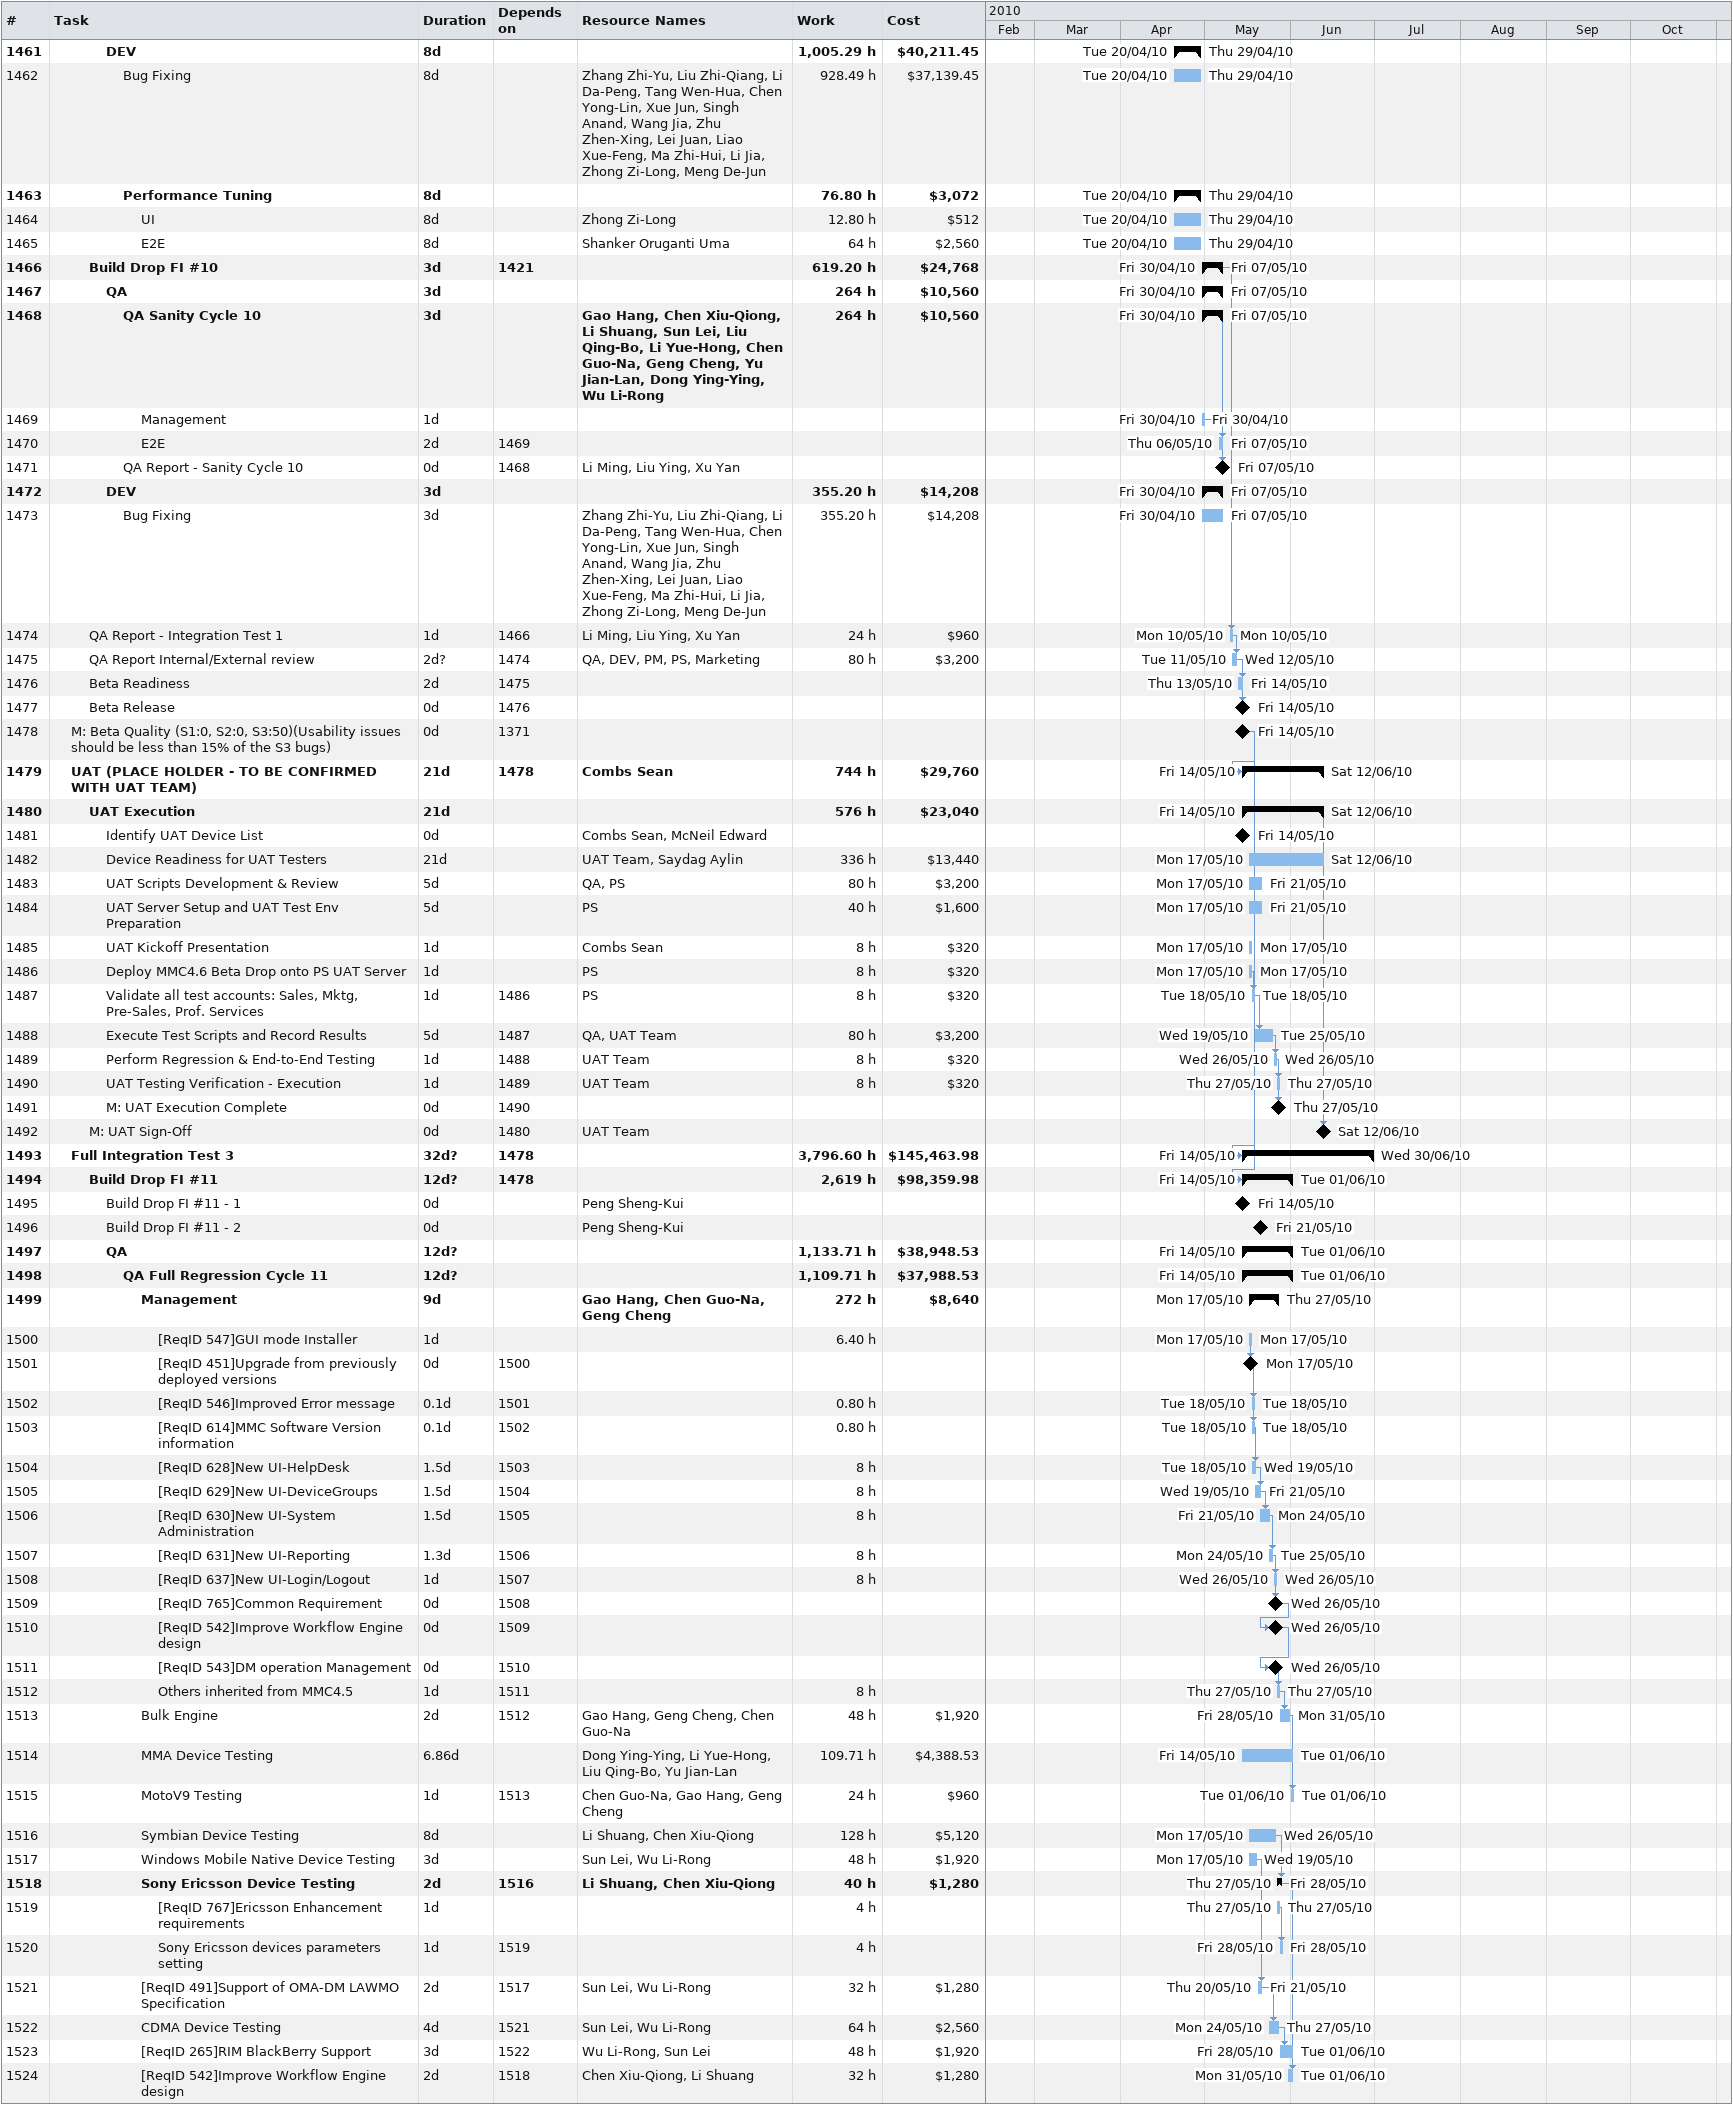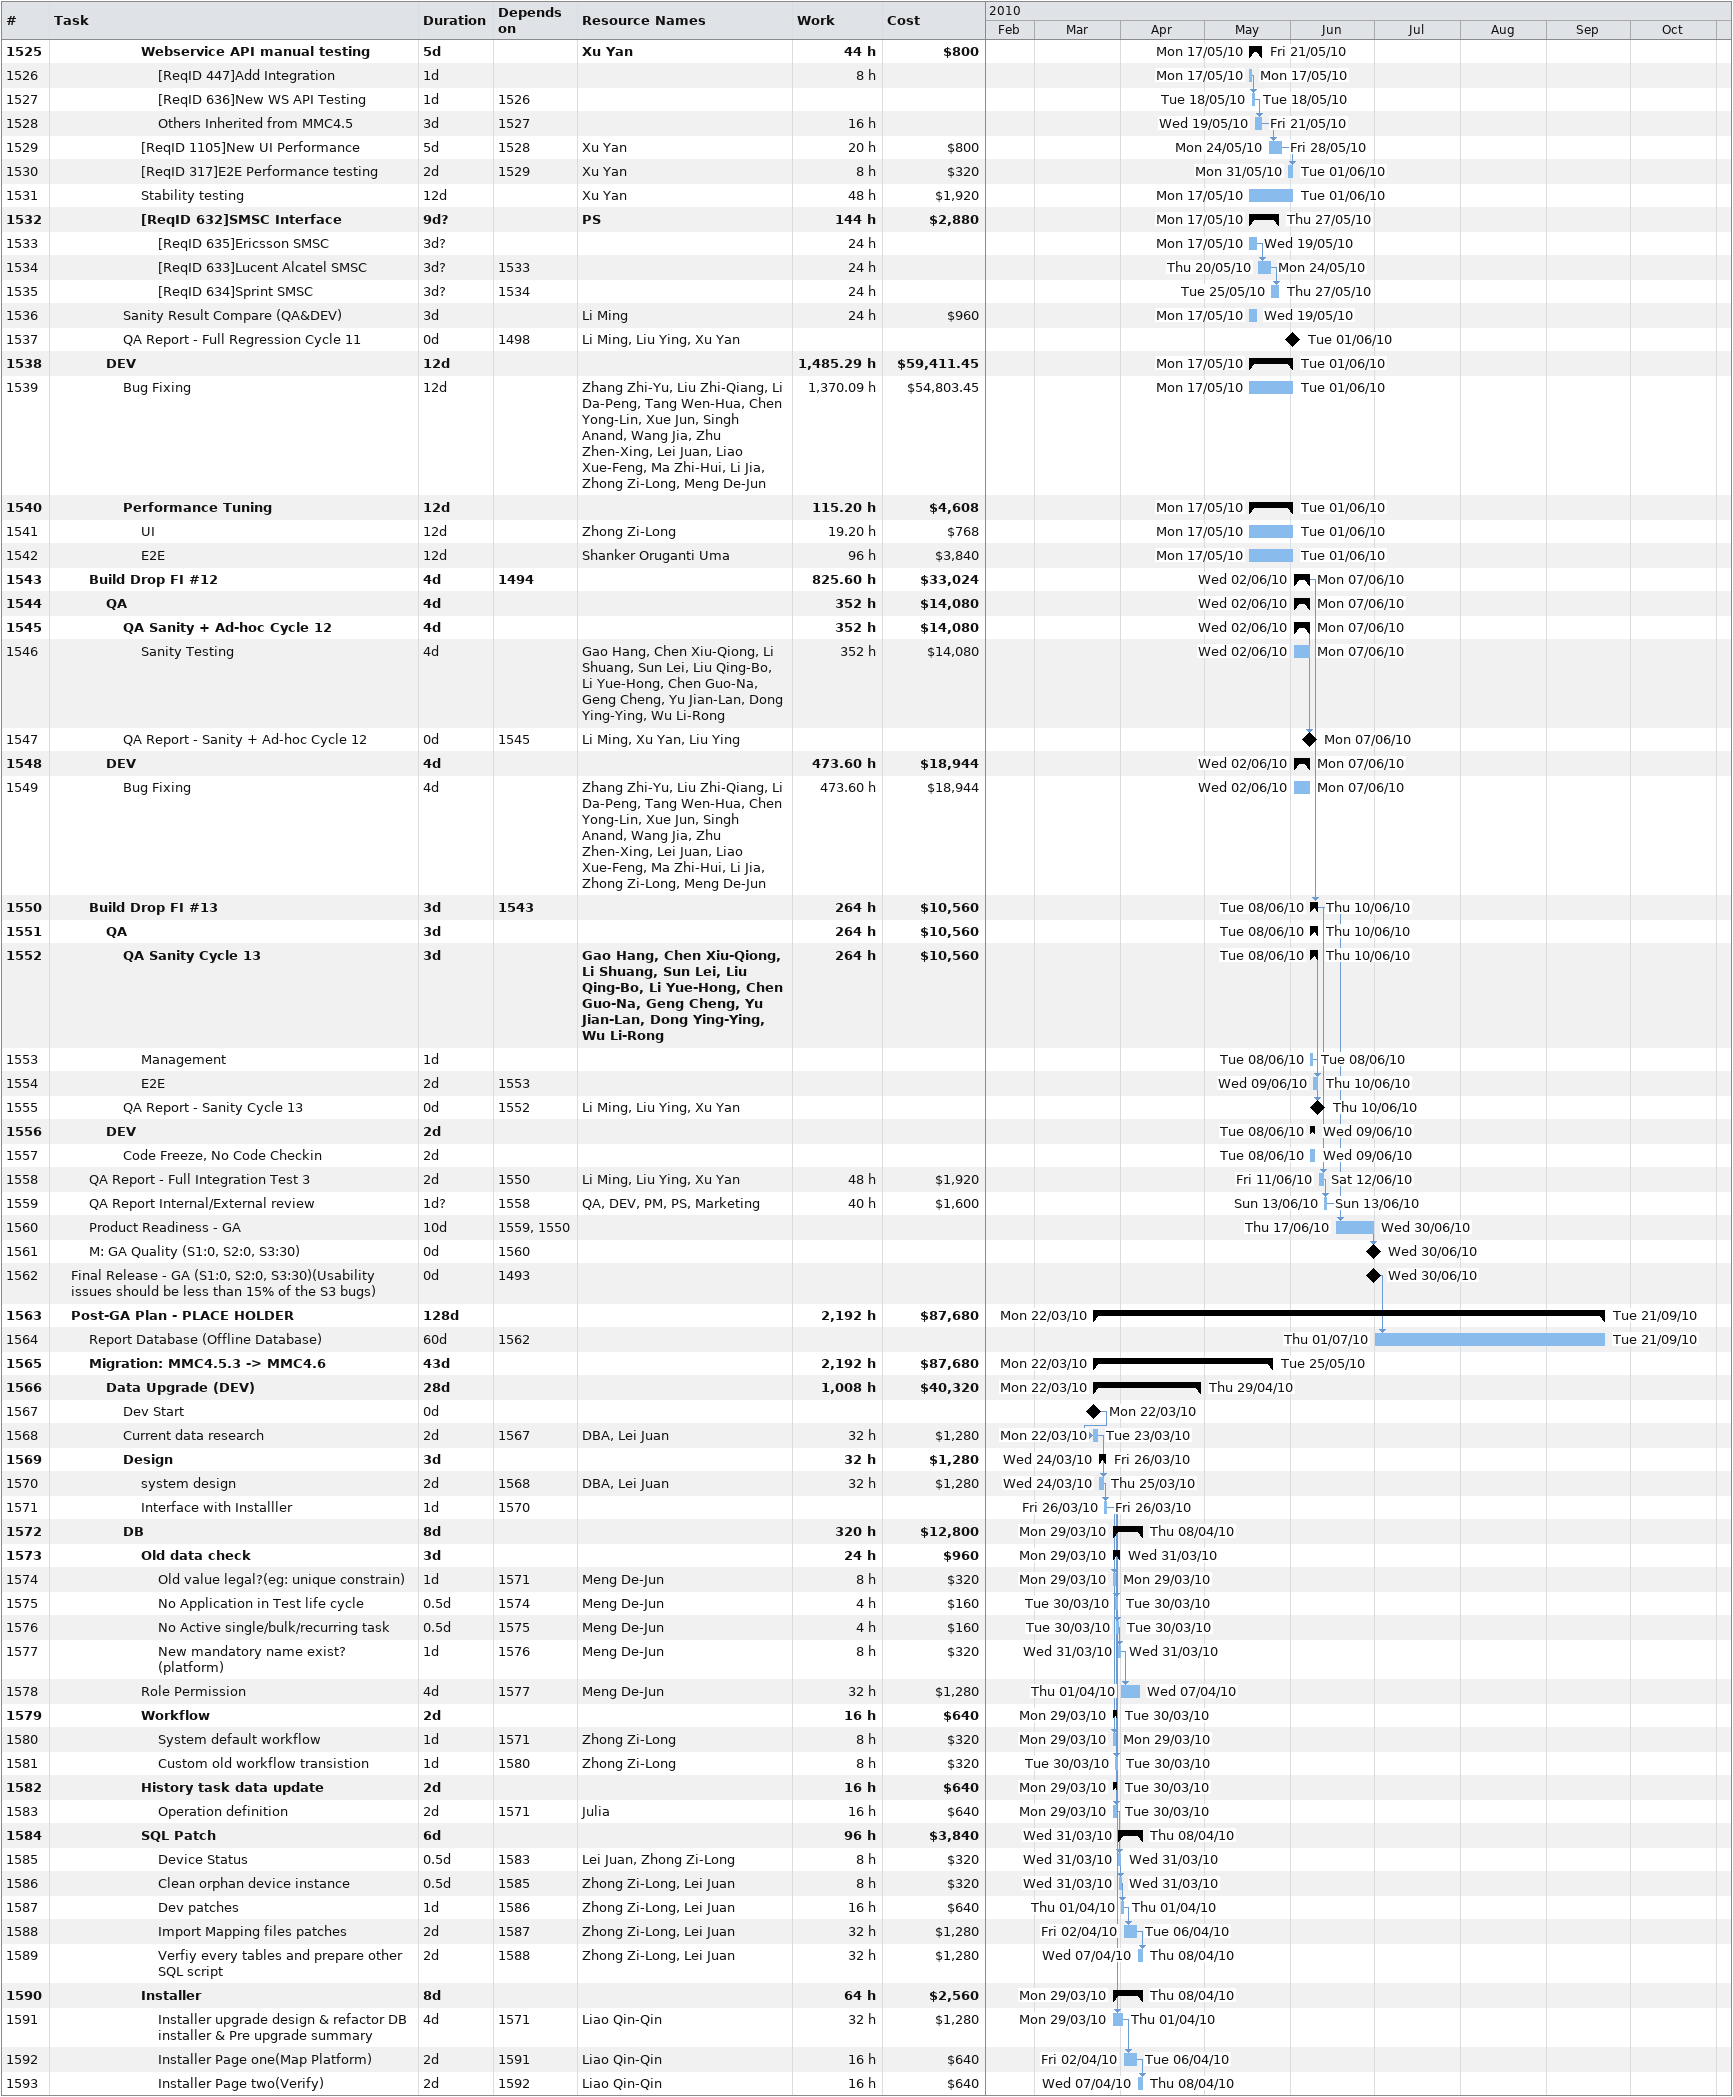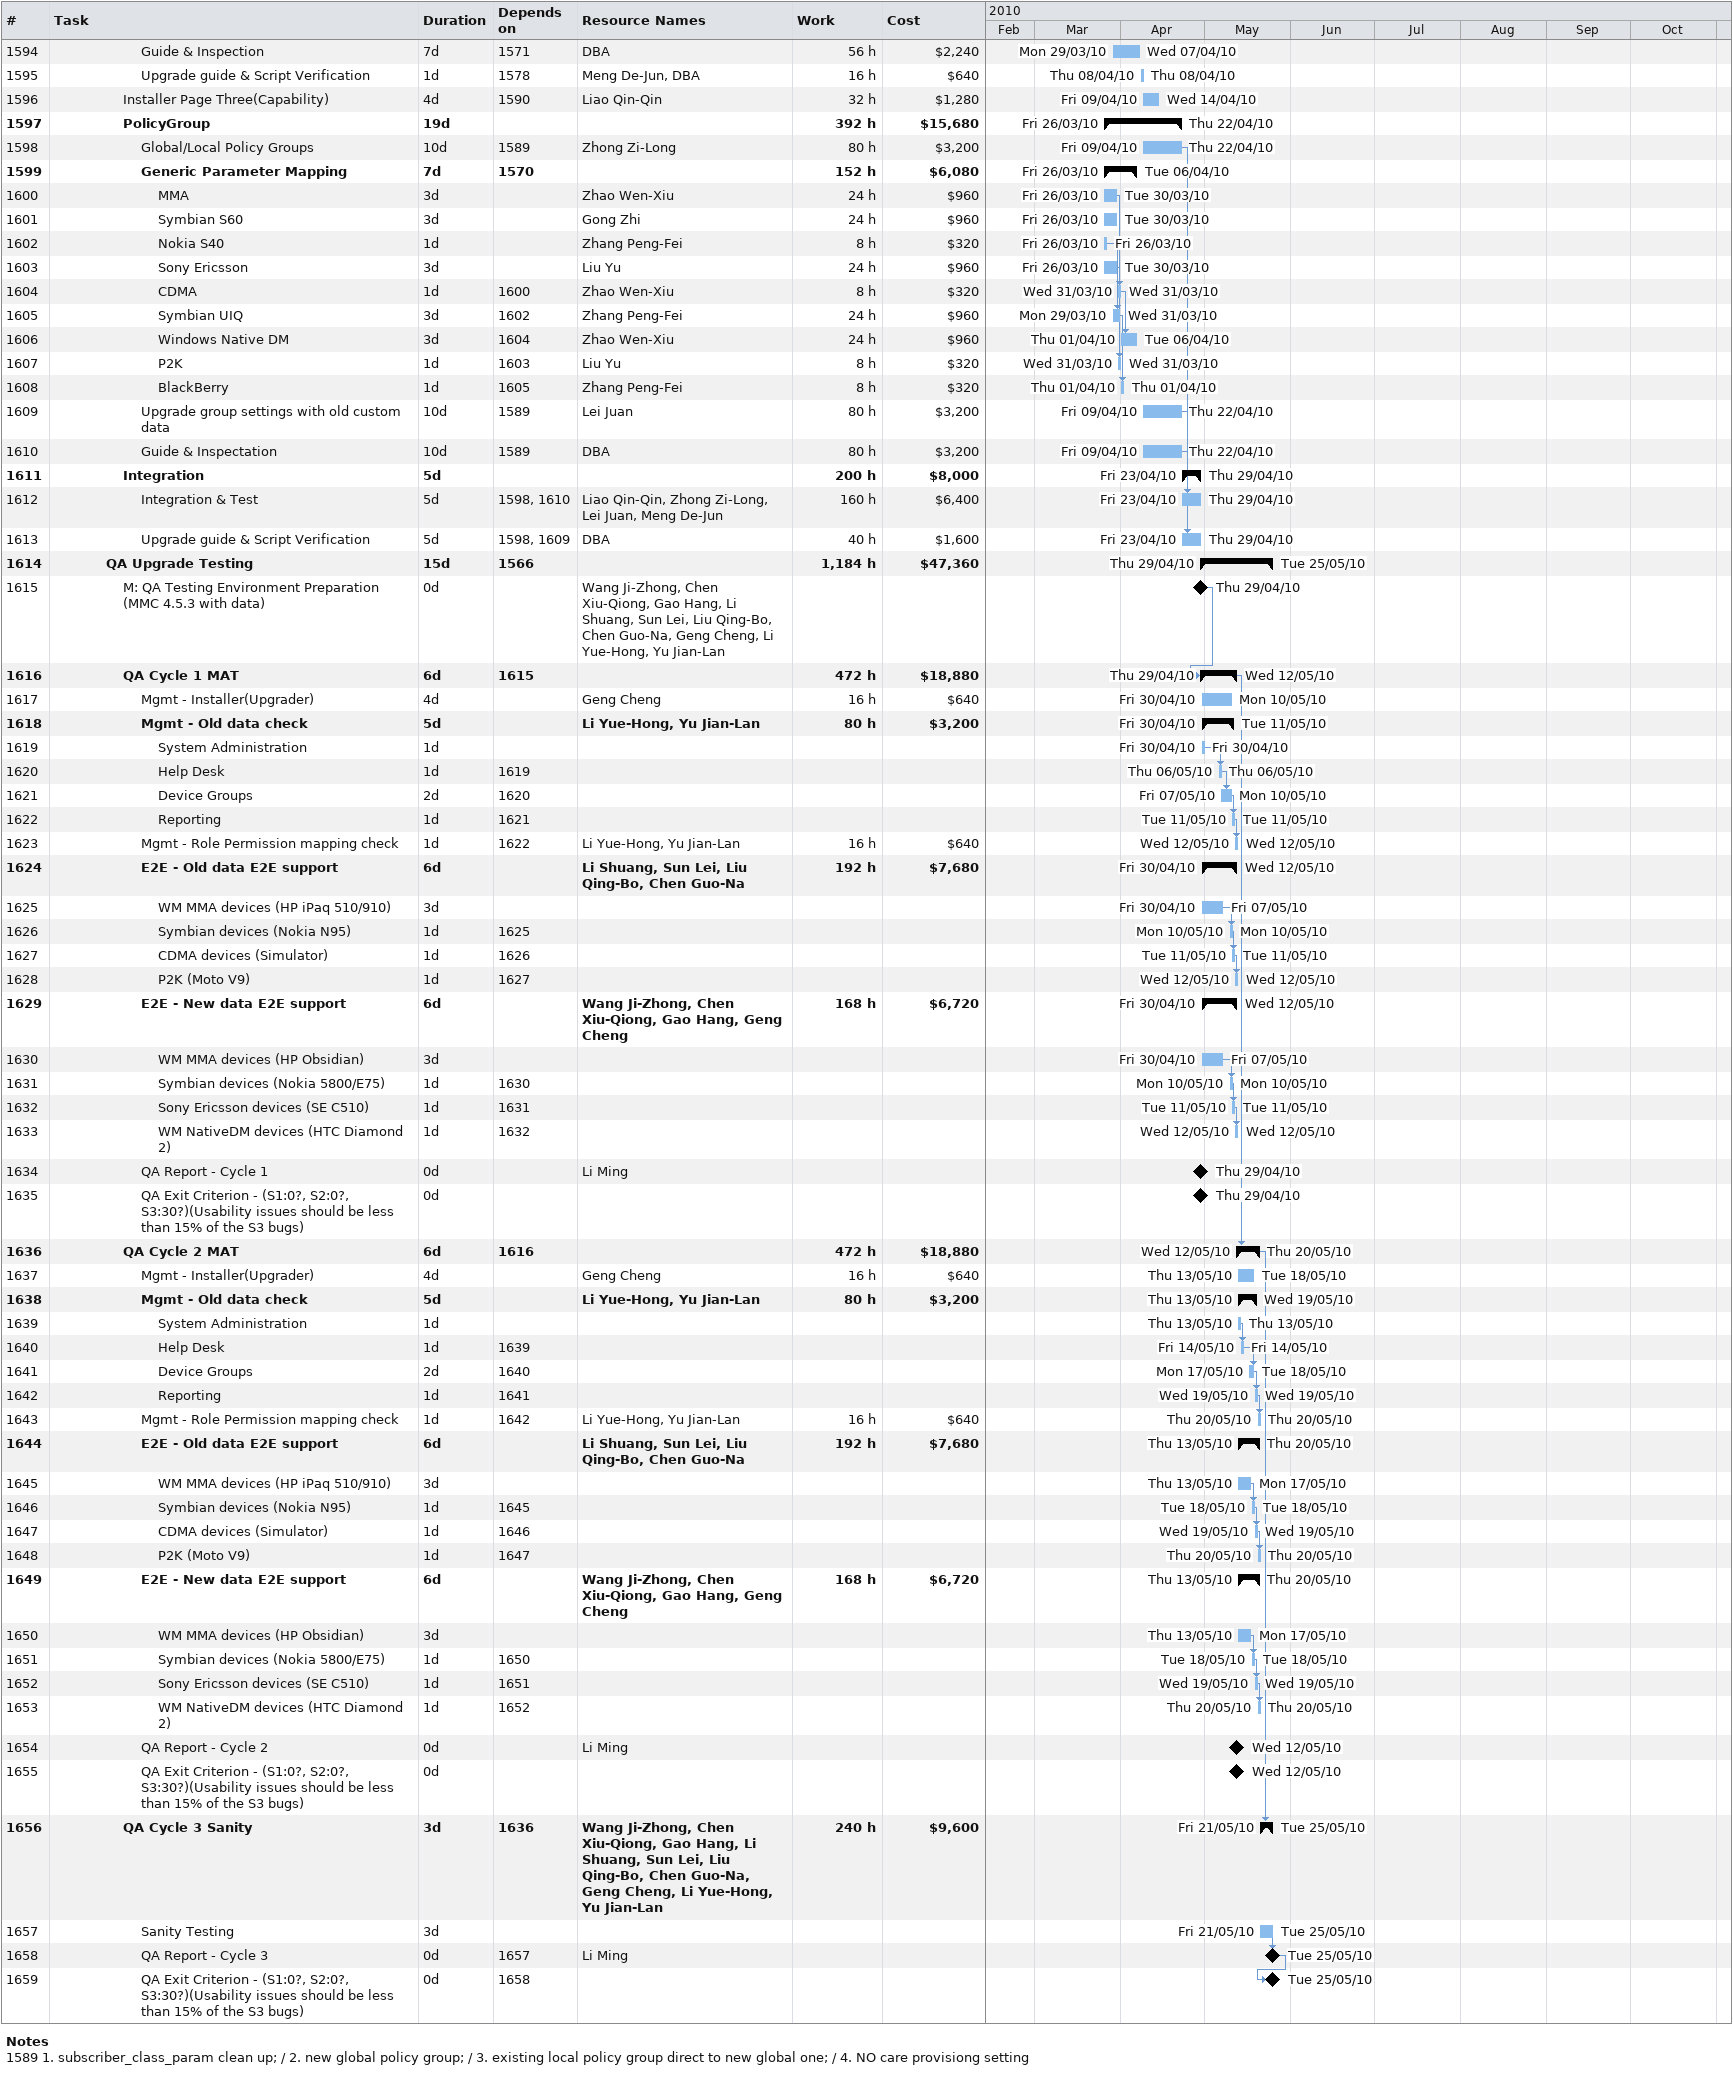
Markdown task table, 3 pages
| ID | Level | Task | Duration | Start | Finish | Predecessors | Resources | Work (h) | Cost ($) |
|---|---|---|---|---|---|---|---|---|---|
| 1461 | 4 | **DEV** | 8d | 2010-04-20 | 2010-04-29 |  |  | 1005.29 | 40211.45 |
| 1462 | 5 | Bug Fixing | 8d | 2010-04-20 | 2010-04-29 |  | Zhang Zhi-Yu, Liu Zhi-Qiang, Li Da-Peng, Tang Wen-Hua, Chen Yong-Lin, Xue Jun, Singh Anand, Wang Jia, Zhu Zhen-Xing, Lei Juan, Liao Xue-Feng, Ma Zhi-Hui, Li Jia, Zhong Zi-Long, Meng De-Jun | 928.49 | 37139.45 |
| 1463 | 5 | **Performance Tuning** | 8d | 2010-04-20 | 2010-04-29 |  |  | 76.80 | 3072 |
| 1464 | 6 | UI | 8d | 2010-04-20 | 2010-04-29 |  | Zhong Zi-Long | 12.80 | 512 |
| 1465 | 6 | E2E | 8d | 2010-04-20 | 2010-04-29 |  | Shanker Oruganti Uma | 64 | 2560 |
| 1466 | 3 | **Build Drop FI #10** | 3d | 2010-04-30 | 2010-05-07 | 1421 |  | 619.20 | 24768 |
| 1467 | 4 | **QA** | 3d | 2010-04-30 | 2010-05-07 |  |  | 264 | 10560 |
| 1468 | 5 | **QA Sanity Cycle 10** | 3d | 2010-04-30 | 2010-05-07 |  | Gao Hang, Chen Xiu-Qiong, Li Shuang, Sun Lei, Liu Qing-Bo, Li Yue-Hong, Chen Guo-Na, Geng Cheng, Yu Jian-Lan, Dong Ying-Ying, Wu Li-Rong | 264 | 10560 |
| 1469 | 6 | Management | 1d | 2010-04-30 | 2010-04-30 |  |  |  |  |
| 1470 | 6 | E2E | 2d | 2010-05-06 | 2010-05-07 | 1469 |  |  |  |
| 1471 | 5 | QA Report - Sanity Cycle 10 | 0d | 2010-05-07 | 2010-05-07 | 1468 | Li Ming, Liu Ying, Xu Yan |  |  |
| 1472 | 4 | **DEV** | 3d | 2010-04-30 | 2010-05-07 |  |  | 355.20 | 14208 |
| 1473 | 5 | Bug Fixing | 3d | 2010-04-30 | 2010-05-07 |  | Zhang Zhi-Yu, Liu Zhi-Qiang, Li Da-Peng, Tang Wen-Hua, Chen Yong-Lin, Xue Jun, Singh Anand, Wang Jia, Zhu Zhen-Xing, Lei Juan, Liao Xue-Feng, Ma Zhi-Hui, Li Jia, Zhong Zi-Long, Meng De-Jun | 355.20 | 14208 |
| 1474 | 3 | QA Report - Integration Test 1 | 1d | 2010-05-10 | 2010-05-10 | 1466 | Li Ming, Liu Ying, Xu Yan | 24 | 960 |
| 1475 | 3 | QA Report Internal/External review | 2d? | 2010-05-11 | 2010-05-12 | 1474 | QA, DEV, PM, PS, Marketing | 80 | 3200 |
| 1476 | 3 | Beta Readiness | 2d | 2010-05-13 | 2010-05-14 | 1475 |  |  |  |
| 1477 | 3 | Beta Release | 0d | 2010-05-14 | 2010-05-14 | 1476 |  |  |  |
| 1478 | 2 | M: Beta Quality (S1:0, S2:0, S3:50)(Usability issues should be less than 15% of the S3 bugs) | 0d | 2010-05-14 | 2010-05-14 | 1371 |  |  |  |
| 1479 | 2 | **UAT (PLACE HOLDER - TO BE CONFIRMED WITH UAT TEAM)** | 21d | 2010-05-14 | 2010-06-12 | 1478 | Combs Sean | 744 | 29760 |
| 1480 | 3 | **UAT Execution** | 21d | 2010-05-14 | 2010-06-12 |  |  | 576 | 23040 |
| 1481 | 4 | Identify UAT Device List | 0d | 2010-05-14 | 2010-05-14 |  | Combs Sean, McNeil Edward |  |  |
| 1482 | 4 | Device Readiness for UAT Testers | 21d | 2010-05-17 | 2010-06-12 |  | UAT Team, Saydag Aylin | 336 | 13440 |
| 1483 | 4 | UAT Scripts Development & Review | 5d | 2010-05-17 | 2010-05-21 |  | QA, PS | 80 | 3200 |
| 1484 | 4 | UAT Server Setup and UAT Test Env Preparation | 5d | 2010-05-17 | 2010-05-21 |  | PS | 40 | 1600 |
| 1485 | 4 | UAT Kickoff Presentation | 1d | 2010-05-17 | 2010-05-17 |  | Combs Sean | 8 | 320 |
| 1486 | 4 | Deploy MMC4.6 Beta Drop onto PS UAT Server | 1d | 2010-05-17 | 2010-05-17 |  | PS | 8 | 320 |
| 1487 | 4 | Validate all test accounts: Sales, Mktg, Pre-Sales, Prof. Services | 1d | 2010-05-18 | 2010-05-18 | 1486 | PS | 8 | 320 |
| 1488 | 4 | Execute Test Scripts and Record Results | 5d | 2010-05-19 | 2010-05-25 | 1487 | QA, UAT Team | 80 | 3200 |
| 1489 | 4 | Perform Regression & End-to-End Testing | 1d | 2010-05-26 | 2010-05-26 | 1488 | UAT Team | 8 | 320 |
| 1490 | 4 | UAT Testing Verification - Execution | 1d | 2010-05-27 | 2010-05-27 | 1489 | UAT Team | 8 | 320 |
| 1491 | 4 | M: UAT Execution Complete | 0d | 2010-05-27 | 2010-05-27 | 1490 |  |  |  |
| 1492 | 3 | M: UAT Sign-Off | 0d | 2010-06-12 | 2010-06-12 | 1480 | UAT Team |  |  |
| 1493 | 2 | **Full Integration Test 3** | 32d? | 2010-05-14 | 2010-06-30 | 1478 |  | 3796.60 | 145463.98 |
| 1494 | 3 | **Build Drop FI #11** | 12d? | 2010-05-14 | 2010-06-01 | 1478 |  | 2619 | 98359.98 |
| 1495 | 4 | Build Drop FI #11 - 1 | 0d | 2010-05-14 | 2010-05-14 |  | Peng Sheng-Kui |  |  |
| 1496 | 4 | Build Drop FI #11 - 2 | 0d | 2010-05-21 | 2010-05-21 |  | Peng Sheng-Kui |  |  |
| 1497 | 4 | **QA** | 12d? | 2010-05-14 | 2010-06-01 |  |  | 1133.71 | 38948.53 |
| 1498 | 5 | **QA Full Regression Cycle 11** | 12d? | 2010-05-14 | 2010-06-01 |  |  | 1109.71 | 37988.53 |
| 1499 | 6 | **Management** | 9d | 2010-05-17 | 2010-05-27 |  | Gao Hang, Chen Guo-Na, Geng Cheng | 272 | 8640 |
| 1500 | 7 | [ReqID 547]GUI mode Installer | 1d | 2010-05-17 | 2010-05-17 |  |  | 6.40 |  |
| 1501 | 7 | [ReqID 451]Upgrade from previously deployed versions | 0d | 2010-05-17 | 2010-05-17 | 1500 |  |  |  |
| 1502 | 7 | [ReqID 546]Improved Error message | 0.1d | 2010-05-18 | 2010-05-18 | 1501 |  | 0.80 |  |
| 1503 | 7 | [ReqID 614]MMC Software Version information | 0.1d | 2010-05-18 | 2010-05-18 | 1502 |  | 0.80 |  |
| 1504 | 7 | [ReqID 628]New UI-HelpDesk | 1.5d | 2010-05-18 | 2010-05-19 | 1503 |  | 8 |  |
| 1505 | 7 | [ReqID 629]New UI-DeviceGroups | 1.5d | 2010-05-19 | 2010-05-21 | 1504 |  | 8 |  |
| 1506 | 7 | [ReqID 630]New UI-System Administration | 1.5d | 2010-05-21 | 2010-05-24 | 1505 |  | 8 |  |
| 1507 | 7 | [ReqID 631]New UI-Reporting | 1.3d | 2010-05-24 | 2010-05-25 | 1506 |  | 8 |  |
| 1508 | 7 | [ReqID 637]New UI-Login/Logout | 1d | 2010-05-26 | 2010-05-26 | 1507 |  | 8 |  |
| 1509 | 7 | [ReqID 765]Common Requirement | 0d | 2010-05-26 | 2010-05-26 | 1508 |  |  |  |
| 1510 | 7 | [ReqID 542]Improve Workflow Engine design | 0d | 2010-05-26 | 2010-05-26 | 1509 |  |  |  |
| 1511 | 7 | [ReqID 543]DM operation Management | 0d | 2010-05-26 | 2010-05-26 | 1510 |  |  |  |
| 1512 | 7 | Others inherited from MMC4.5 | 1d | 2010-05-27 | 2010-05-27 | 1511 |  | 8 |  |
| 1513 | 6 | Bulk Engine | 2d | 2010-05-28 | 2010-05-31 | 1512 | Gao Hang, Geng Cheng, Chen Guo-Na | 48 | 1920 |
| 1514 | 6 | MMA Device Testing | 6.86d | 2010-05-14 | 2010-06-01 |  | Dong Ying-Ying, Li Yue-Hong, Liu Qing-Bo, Yu Jian-Lan | 109.71 | 4388.53 |
| 1515 | 6 | MotoV9 Testing | 1d | 2010-06-01 | 2010-06-01 | 1513 | Chen Guo-Na, Gao Hang, Geng Cheng | 24 | 960 |
| 1516 | 6 | Symbian Device Testing | 8d | 2010-05-17 | 2010-05-26 |  | Li Shuang, Chen Xiu-Qiong | 128 | 5120 |
| 1517 | 6 | Windows Mobile Native Device Testing | 3d | 2010-05-17 | 2010-05-19 |  | Sun Lei, Wu Li-Rong | 48 | 1920 |
| 1518 | 6 | **Sony Ericsson Device Testing** | 2d | 2010-05-27 | 2010-05-28 | 1516 | Li Shuang, Chen Xiu-Qiong | 40 | 1280 |
| 1519 | 7 | [ReqID 767]Ericsson Enhancement requirements | 1d | 2010-05-27 | 2010-05-27 |  |  | 4 |  |
| 1520 | 7 | Sony Ericsson devices parameters setting | 1d | 2010-05-28 | 2010-05-28 | 1519 |  | 4 |  |
| 1521 | 6 | [ReqID 491]Support of OMA-DM LAWMO Specification | 2d | 2010-05-20 | 2010-05-21 | 1517 | Sun Lei, Wu Li-Rong | 32 | 1280 |
| 1522 | 6 | CDMA Device Testing | 4d | 2010-05-24 | 2010-05-27 | 1521 | Sun Lei, Wu Li-Rong | 64 | 2560 |
| 1523 | 6 | [ReqID 265]RIM BlackBerry Support | 3d | 2010-05-28 | 2010-06-01 | 1522 | Wu Li-Rong, Sun Lei | 48 | 1920 |
| 1524 | 6 | [ReqID 542]Improve Workflow Engine design | 2d | 2010-05-31 | 2010-06-01 | 1518 | Chen Xiu-Qiong, Li Shuang | 32 | 1280 |
| 1525 | 6 | **Webservice API manual testing** | 5d | 2010-05-17 | 2010-05-21 |  | Xu Yan | 44 | 800 |
| 1526 | 7 | [ReqID 447]Add Integration | 1d | 2010-05-17 | 2010-05-17 |  |  | 8 |  |
| 1527 | 7 | [ReqID 636]New WS API Testing | 1d | 2010-05-18 | 2010-05-18 | 1526 |  |  |  |
| 1528 | 7 | Others Inherited from MMC4.5 | 3d | 2010-05-19 | 2010-05-21 | 1527 |  | 16 |  |
| 1529 | 6 | [ReqID 1105]New UI Performance | 5d | 2010-05-24 | 2010-05-28 | 1528 | Xu Yan | 20 | 800 |
| 1530 | 6 | [ReqID 317]E2E Performance testing | 2d | 2010-05-31 | 2010-06-01 | 1529 | Xu Yan | 8 | 320 |
| 1531 | 6 | Stability testing | 12d | 2010-05-17 | 2010-06-01 |  | Xu Yan | 48 | 1920 |
| 1532 | 6 | **[ReqID 632]SMSC Interface** | 9d? | 2010-05-17 | 2010-05-27 |  | PS | 144 | 2880 |
| 1533 | 7 | [ReqID 635]Ericsson SMSC | 3d? | 2010-05-17 | 2010-05-19 |  |  | 24 |  |
| 1534 | 7 | [ReqID 633]Lucent Alcatel SMSC | 3d? | 2010-05-20 | 2010-05-24 | 1533 |  | 24 |  |
| 1535 | 7 | [ReqID 634]Sprint SMSC | 3d? | 2010-05-25 | 2010-05-27 | 1534 |  | 24 |  |
| 1536 | 5 | Sanity Result Compare (QA&DEV) | 3d | 2010-05-17 | 2010-05-19 |  | Li Ming | 24 | 960 |
| 1537 | 5 | QA Report - Full Regression Cycle 11 | 0d | 2010-06-01 | 2010-06-01 | 1498 | Li Ming, Liu Ying, Xu Yan |  |  |
| 1538 | 4 | **DEV** | 12d | 2010-05-17 | 2010-06-01 |  |  | 1485.29 | 59411.45 |
| 1539 | 5 | Bug Fixing | 12d | 2010-05-17 | 2010-06-01 |  | Zhang Zhi-Yu, Liu Zhi-Qiang, Li Da-Peng, Tang Wen-Hua, Chen Yong-Lin, Xue Jun, Singh Anand, Wang Jia, Zhu Zhen-Xing, Lei Juan, Liao Xue-Feng, Ma Zhi-Hui, Li Jia, Zhong Zi-Long, Meng De-Jun | 1370.09 | 54803.45 |
| 1540 | 5 | **Performance Tuning** | 12d | 2010-05-17 | 2010-06-01 |  |  | 115.20 | 4608 |
| 1541 | 6 | UI | 12d | 2010-05-17 | 2010-06-01 |  | Zhong Zi-Long | 19.20 | 768 |
| 1542 | 6 | E2E | 12d | 2010-05-17 | 2010-06-01 |  | Shanker Oruganti Uma | 96 | 3840 |
| 1543 | 3 | **Build Drop FI #12** | 4d | 2010-06-02 | 2010-06-07 | 1494 |  | 825.60 | 33024 |
| 1544 | 4 | **QA** | 4d | 2010-06-02 | 2010-06-07 |  |  | 352 | 14080 |
| 1545 | 5 | **QA Sanity + Ad-hoc Cycle 12** | 4d | 2010-06-02 | 2010-06-07 |  |  | 352 | 14080 |
| 1546 | 6 | Sanity Testing | 4d | 2010-06-02 | 2010-06-07 |  | Gao Hang, Chen Xiu-Qiong, Li Shuang, Sun Lei, Liu Qing-Bo, Li Yue-Hong, Chen Guo-Na, Geng Cheng, Yu Jian-Lan, Dong Ying-Ying, Wu Li-Rong | 352 | 14080 |
| 1547 | 5 | QA Report - Sanity + Ad-hoc Cycle 12 | 0d | 2010-06-07 | 2010-06-07 | 1545 | Li Ming, Xu Yan, Liu Ying |  |  |
| 1548 | 4 | **DEV** | 4d | 2010-06-02 | 2010-06-07 |  |  | 473.60 | 18944 |
| 1549 | 5 | Bug Fixing | 4d | 2010-06-02 | 2010-06-07 |  | Zhang Zhi-Yu, Liu Zhi-Qiang, Li Da-Peng, Tang Wen-Hua, Chen Yong-Lin, Xue Jun, Singh Anand, Wang Jia, Zhu Zhen-Xing, Lei Juan, Liao Xue-Feng, Ma Zhi-Hui, Li Jia, Zhong Zi-Long, Meng De-Jun | 473.60 | 18944 |
| 1550 | 3 | **Build Drop FI #13** | 3d | 2010-06-08 | 2010-06-10 | 1543 |  | 264 | 10560 |
| 1551 | 4 | **QA** | 3d | 2010-06-08 | 2010-06-10 |  |  | 264 | 10560 |
| 1552 | 5 | **QA Sanity Cycle 13** | 3d | 2010-06-08 | 2010-06-10 |  | Gao Hang, Chen Xiu-Qiong, Li Shuang, Sun Lei, Liu Qing-Bo, Li Yue-Hong, Chen Guo-Na, Geng Cheng, Yu Jian-Lan, Dong Ying-Ying, Wu Li-Rong | 264 | 10560 |
| 1553 | 6 | Management | 1d | 2010-06-08 | 2010-06-08 |  |  |  |  |
| 1554 | 6 | E2E | 2d | 2010-06-09 | 2010-06-10 | 1553 |  |  |  |
| 1555 | 5 | QA Report - Sanity Cycle 13 | 0d | 2010-06-10 | 2010-06-10 | 1552 | Li Ming, Liu Ying, Xu Yan |  |  |
| 1556 | 4 | **DEV** | 2d | 2010-06-08 | 2010-06-09 |  |  |  |  |
| 1557 | 5 | Code Freeze, No Code Checkin | 2d | 2010-06-08 | 2010-06-09 |  |  |  |  |
| 1558 | 3 | QA Report - Full Integration Test 3 | 2d | 2010-06-11 | 2010-06-12 | 1550 | Li Ming, Liu Ying, Xu Yan | 48 | 1920 |
| 1559 | 3 | QA Report Internal/External review | 1d? | 2010-06-13 | 2010-06-13 | 1558 | QA, DEV, PM, PS, Marketing | 40 | 1600 |
| 1560 | 3 | Product Readiness - GA | 10d | 2010-06-17 | 2010-06-30 | 1559, 1550 |  |  |  |
| 1561 | 3 | M: GA Quality (S1:0, S2:0, S3:30) | 0d | 2010-06-30 | 2010-06-30 | 1560 |  |  |  |
| 1562 | 2 | Final Release - GA (S1:0, S2:0, S3:30)(Usability issues should be less than 15% of the S3 bugs) | 0d | 2010-06-30 | 2010-06-30 | 1493 |  |  |  |
| 1563 | 2 | **Post-GA Plan - PLACE HOLDER** | 128d | 2010-03-22 | 2010-09-21 |  |  | 2192 | 87680 |
| 1564 | 3 | Report Database (Offline Database) | 60d | 2010-07-01 | 2010-09-21 | 1562 |  |  |  |
| 1565 | 3 | **Migration: MMC4.5.3 -> MMC4.6** | 43d | 2010-03-22 | 2010-05-25 |  |  | 2192 | 87680 |
| 1566 | 4 | **Data Upgrade (DEV)** | 28d | 2010-03-22 | 2010-04-29 |  |  | 1008 | 40320 |
| 1567 | 5 | Dev Start | 0d | 2010-03-22 | 2010-03-22 |  |  |  |  |
| 1568 | 5 | Current data research | 2d | 2010-03-22 | 2010-03-23 | 1567 | DBA, Lei Juan | 32 | 1280 |
| 1569 | 5 | **Design** | 3d | 2010-03-24 | 2010-03-26 |  |  | 32 | 1280 |
| 1570 | 6 | system design | 2d | 2010-03-24 | 2010-03-25 | 1568 | DBA, Lei Juan | 32 | 1280 |
| 1571 | 6 | Interface with Installler | 1d | 2010-03-26 | 2010-03-26 | 1570 |  |  |  |
| 1572 | 5 | **DB** | 8d | 2010-03-29 | 2010-04-08 |  |  | 320 | 12800 |
| 1573 | 6 | **Old data check** | 3d | 2010-03-29 | 2010-03-31 |  |  | 24 | 960 |
| 1574 | 7 | Old value legal?(eg: unique constrain) | 1d | 2010-03-29 | 2010-03-29 | 1571 | Meng De-Jun | 8 | 320 |
| 1575 | 7 | No Application in Test life cycle | 0.5d | 2010-03-30 | 2010-03-30 | 1574 | Meng De-Jun | 4 | 160 |
| 1576 | 7 | No Active single/bulk/recurring task | 0.5d | 2010-03-30 | 2010-03-30 | 1575 | Meng De-Jun | 4 | 160 |
| 1577 | 7 | New mandatory name exist? (platform) | 1d | 2010-03-31 | 2010-03-31 | 1576 | Meng De-Jun | 8 | 320 |
| 1578 | 6 | Role Permission | 4d | 2010-04-01 | 2010-04-07 | 1577 | Meng De-Jun | 32 | 1280 |
| 1579 | 6 | **Workflow** | 2d | 2010-03-29 | 2010-03-30 |  |  | 16 | 640 |
| 1580 | 7 | System default workflow | 1d | 2010-03-29 | 2010-03-29 | 1571 | Zhong Zi-Long | 8 | 320 |
| 1581 | 7 | Custom old workflow transistion | 1d | 2010-03-30 | 2010-03-30 | 1580 | Zhong Zi-Long | 8 | 320 |
| 1582 | 6 | **History task data update** | 2d | 2010-03-29 | 2010-03-30 |  |  | 16 | 640 |
| 1583 | 7 | Operation definition | 2d | 2010-03-29 | 2010-03-30 | 1571 | Julia | 16 | 640 |
| 1584 | 6 | **SQL Patch** | 6d | 2010-03-31 | 2010-04-08 |  |  | 96 | 3840 |
| 1585 | 7 | Device Status | 0.5d | 2010-03-31 | 2010-03-31 | 1583 | Lei Juan, Zhong Zi-Long | 8 | 320 |
| 1586 | 7 | Clean orphan device instance | 0.5d | 2010-03-31 | 2010-03-31 | 1585 | Zhong Zi-Long, Lei Juan | 8 | 320 |
| 1587 | 7 | Dev patches | 1d | 2010-04-01 | 2010-04-01 | 1586 | Zhong Zi-Long, Lei Juan | 16 | 640 |
| 1588 | 7 | Import Mapping files patches | 2d | 2010-04-02 | 2010-04-06 | 1587 | Zhong Zi-Long, Lei Juan | 32 | 1280 |
| 1589 | 7 | Verfiy every tables and prepare other SQL script | 2d | 2010-04-07 | 2010-04-08 | 1588 | Zhong Zi-Long, Lei Juan | 32 | 1280 |
| 1590 | 6 | **Installer** | 8d | 2010-03-29 | 2010-04-08 |  |  | 64 | 2560 |
| 1591 | 7 | Installer upgrade design & refactor DB installer & Pre upgrade summary | 4d | 2010-03-29 | 2010-04-01 | 1571 | Liao Qin-Qin | 32 | 1280 |
| 1592 | 7 | Installer Page one(Map Platform) | 2d | 2010-04-02 | 2010-04-06 | 1591 | Liao Qin-Qin | 16 | 640 |
| 1593 | 7 | Installer Page two(Verify) | 2d | 2010-04-07 | 2010-04-08 | 1592 | Liao Qin-Qin | 16 | 640 |
| 1594 | 6 | Guide & Inspection | 7d | 2010-03-29 | 2010-04-07 | 1571 | DBA | 56 | 2240 |
| 1595 | 6 | Upgrade guide & Script Verification | 1d | 2010-04-08 | 2010-04-08 | 1578 | Meng De-Jun, DBA | 16 | 640 |
| 1596 | 5 | Installer Page Three(Capability) | 4d | 2010-04-09 | 2010-04-14 | 1590 | Liao Qin-Qin | 32 | 1280 |
| 1597 | 5 | **PolicyGroup** | 19d | 2010-03-26 | 2010-04-22 |  |  | 392 | 15680 |
| 1598 | 6 | Global/Local Policy Groups | 10d | 2010-04-09 | 2010-04-22 | 1589 | Zhong Zi-Long | 80 | 3200 |
| 1599 | 6 | **Generic Parameter Mapping** | 7d | 2010-03-26 | 2010-04-06 | 1570 |  | 152 | 6080 |
| 1600 | 7 | MMA | 3d | 2010-03-26 | 2010-03-30 |  | Zhao Wen-Xiu | 24 | 960 |
| 1601 | 7 | Symbian S60 | 3d | 2010-03-26 | 2010-03-30 |  | Gong Zhi | 24 | 960 |
| 1602 | 7 | Nokia S40 | 1d | 2010-03-26 | 2010-03-26 |  | Zhang Peng-Fei | 8 | 320 |
| 1603 | 7 | Sony Ericsson | 3d | 2010-03-26 | 2010-03-30 |  | Liu Yu | 24 | 960 |
| 1604 | 7 | CDMA | 1d | 2010-03-31 | 2010-03-31 | 1600 | Zhao Wen-Xiu | 8 | 320 |
| 1605 | 7 | Symbian UIQ | 3d | 2010-03-29 | 2010-03-31 | 1602 | Zhang Peng-Fei | 24 | 960 |
| 1606 | 7 | Windows Native DM | 3d | 2010-04-01 | 2010-04-06 | 1604 | Zhao Wen-Xiu | 24 | 960 |
| 1607 | 7 | P2K | 1d | 2010-03-31 | 2010-03-31 | 1603 | Liu Yu | 8 | 320 |
| 1608 | 7 | BlackBerry | 1d | 2010-04-01 | 2010-04-01 | 1605 | Zhang Peng-Fei | 8 | 320 |
| 1609 | 6 | Upgrade group settings with old custom data | 10d | 2010-04-09 | 2010-04-22 | 1589 | Lei Juan | 80 | 3200 |
| 1610 | 6 | Guide & Inspectation | 10d | 2010-04-09 | 2010-04-22 | 1589 | DBA | 80 | 3200 |
| 1611 | 5 | **Integration** | 5d | 2010-04-23 | 2010-04-29 |  |  | 200 | 8000 |
| 1612 | 6 | Integration & Test | 5d | 2010-04-23 | 2010-04-29 | 1598, 1610 | Liao Qin-Qin, Zhong Zi-Long, Lei Juan, Meng De-Jun | 160 | 6400 |
| 1613 | 6 | Upgrade guide & Script Verification | 5d | 2010-04-23 | 2010-04-29 | 1598, 1609 | DBA | 40 | 1600 |
| 1614 | 4 | **QA Upgrade Testing** | 15d | 2010-04-29 | 2010-05-25 | 1566 |  | 1184 | 47360 |
| 1615 | 5 | M: QA Testing Environment Preparation (MMC 4.5.3 with data) | 0d | 2010-04-29 | 2010-04-29 |  | Wang Ji-Zhong, Chen Xiu-Qiong, Gao Hang, Li Shuang, Sun Lei, Liu Qing-Bo, Chen Guo-Na, Geng Cheng, Li Yue-Hong, Yu Jian-Lan |  |  |
| 1616 | 5 | **QA Cycle 1 MAT** | 6d | 2010-04-29 | 2010-05-12 | 1615 |  | 472 | 18880 |
| 1617 | 6 | Mgmt - Installer(Upgrader) | 4d | 2010-04-30 | 2010-05-10 |  | Geng Cheng | 16 | 640 |
| 1618 | 6 | **Mgmt - Old data check** | 5d | 2010-04-30 | 2010-05-11 |  | Li Yue-Hong, Yu Jian-Lan | 80 | 3200 |
| 1619 | 7 | System Administration | 1d | 2010-04-30 | 2010-04-30 |  |  |  |  |
| 1620 | 7 | Help Desk | 1d | 2010-05-06 | 2010-05-06 | 1619 |  |  |  |
| 1621 | 7 | Device Groups | 2d | 2010-05-07 | 2010-05-10 | 1620 |  |  |  |
| 1622 | 7 | Reporting | 1d | 2010-05-11 | 2010-05-11 | 1621 |  |  |  |
| 1623 | 6 | Mgmt - Role Permission mapping check | 1d | 2010-05-12 | 2010-05-12 | 1622 | Li Yue-Hong, Yu Jian-Lan | 16 | 640 |
| 1624 | 6 | **E2E - Old data E2E support** | 6d | 2010-04-30 | 2010-05-12 |  | Li Shuang, Sun Lei, Liu Qing-Bo, Chen Guo-Na | 192 | 7680 |
| 1625 | 7 | WM MMA devices (HP iPaq 510/910) | 3d | 2010-04-30 | 2010-05-07 |  |  |  |  |
| 1626 | 7 | Symbian devices (Nokia N95) | 1d | 2010-05-10 | 2010-05-10 | 1625 |  |  |  |
| 1627 | 7 | CDMA devices (Simulator) | 1d | 2010-05-11 | 2010-05-11 | 1626 |  |  |  |
| 1628 | 7 | P2K (Moto V9) | 1d | 2010-05-12 | 2010-05-12 | 1627 |  |  |  |
| 1629 | 6 | **E2E - New data E2E support** | 6d | 2010-04-30 | 2010-05-12 |  | Wang Ji-Zhong, Chen Xiu-Qiong, Gao Hang, Geng Cheng | 168 | 6720 |
| 1630 | 7 | WM MMA devices (HP Obsidian) | 3d | 2010-04-30 | 2010-05-07 |  |  |  |  |
| 1631 | 7 | Symbian devices (Nokia 5800/E75) | 1d | 2010-05-10 | 2010-05-10 | 1630 |  |  |  |
| 1632 | 7 | Sony Ericsson devices (SE C510) | 1d | 2010-05-11 | 2010-05-11 | 1631 |  |  |  |
| 1633 | 7 | WM NativeDM devices (HTC Diamond 2) | 1d | 2010-05-12 | 2010-05-12 | 1632 |  |  |  |
| 1634 | 6 | QA Report - Cycle 1 | 0d | 2010-04-29 | 2010-04-29 |  | Li Ming |  |  |
| 1635 | 6 | QA Exit Criterion - (S1:0?, S2:0?, S3:30?)(Usability issues should be less than 15% of the S3 bugs) | 0d | 2010-04-29 | 2010-04-29 |  |  |  |  |
| 1636 | 5 | **QA Cycle 2 MAT** | 6d | 2010-05-12 | 2010-05-20 | 1616 |  | 472 | 18880 |
| 1637 | 6 | Mgmt - Installer(Upgrader) | 4d | 2010-05-13 | 2010-05-18 |  | Geng Cheng | 16 | 640 |
| 1638 | 6 | **Mgmt - Old data check** | 5d | 2010-05-13 | 2010-05-19 |  | Li Yue-Hong, Yu Jian-Lan | 80 | 3200 |
| 1639 | 7 | System Administration | 1d | 2010-05-13 | 2010-05-13 |  |  |  |  |
| 1640 | 7 | Help Desk | 1d | 2010-05-14 | 2010-05-14 | 1639 |  |  |  |
| 1641 | 7 | Device Groups | 2d | 2010-05-17 | 2010-05-18 | 1640 |  |  |  |
| 1642 | 7 | Reporting | 1d | 2010-05-19 | 2010-05-19 | 1641 |  |  |  |
| 1643 | 6 | Mgmt - Role Permission mapping check | 1d | 2010-05-20 | 2010-05-20 | 1642 | Li Yue-Hong, Yu Jian-Lan | 16 | 640 |
| 1644 | 6 | **E2E - Old data E2E support** | 6d | 2010-05-13 | 2010-05-20 |  | Li Shuang, Sun Lei, Liu Qing-Bo, Chen Guo-Na | 192 | 7680 |
| 1645 | 7 | WM MMA devices (HP iPaq 510/910) | 3d | 2010-05-13 | 2010-05-17 |  |  |  |  |
| 1646 | 7 | Symbian devices (Nokia N95) | 1d | 2010-05-18 | 2010-05-18 | 1645 |  |  |  |
| 1647 | 7 | CDMA devices (Simulator) | 1d | 2010-05-19 | 2010-05-19 | 1646 |  |  |  |
| 1648 | 7 | P2K (Moto V9) | 1d | 2010-05-20 | 2010-05-20 | 1647 |  |  |  |
| 1649 | 6 | **E2E - New data E2E support** | 6d | 2010-05-13 | 2010-05-20 |  | Wang Ji-Zhong, Chen Xiu-Qiong, Gao Hang, Geng Cheng | 168 | 6720 |
| 1650 | 7 | WM MMA devices (HP Obsidian) | 3d | 2010-05-13 | 2010-05-17 |  |  |  |  |
| 1651 | 7 | Symbian devices (Nokia 5800/E75) | 1d | 2010-05-18 | 2010-05-18 | 1650 |  |  |  |
| 1652 | 7 | Sony Ericsson devices (SE C510) | 1d | 2010-05-19 | 2010-05-19 | 1651 |  |  |  |
| 1653 | 7 | WM NativeDM devices (HTC Diamond 2) | 1d | 2010-05-20 | 2010-05-20 | 1652 |  |  |  |
| 1654 | 6 | QA Report - Cycle 2 | 0d | 2010-05-12 | 2010-05-12 |  | Li Ming |  |  |
| 1655 | 6 | QA Exit Criterion - (S1:0?, S2:0?, S3:30?)(Usability issues should be less than 15% of the S3 bugs) | 0d | 2010-05-12 | 2010-05-12 |  |  |  |  |
| 1656 | 5 | **QA Cycle 3 Sanity** | 3d | 2010-05-21 | 2010-05-25 | 1636 | Wang Ji-Zhong, Chen Xiu-Qiong, Gao Hang, Li Shuang, Sun Lei, Liu Qing-Bo, Chen Guo-Na, Geng Cheng, Li Yue-Hong, Yu Jian-Lan | 240 | 9600 |
| 1657 | 6 | Sanity Testing | 3d | 2010-05-21 | 2010-05-25 |  |  |  |  |
| 1658 | 6 | QA Report - Cycle 3 | 0d | 2010-05-25 | 2010-05-25 | 1657 | Li Ming |  |  |
| 1659 | 6 | QA Exit Criterion - (S1:0?, S2:0?, S3:30?)(Usability issues should be less than 15% of the S3 bugs) | 0d | 2010-05-25 | 2010-05-25 | 1658 |  |  |  |

Notes
- 1589: 1. subscriber_class_param clean up; / 2. new global policy group; / 3. existing local policy group direct to new global one; / 4. NO care provisiong setting
